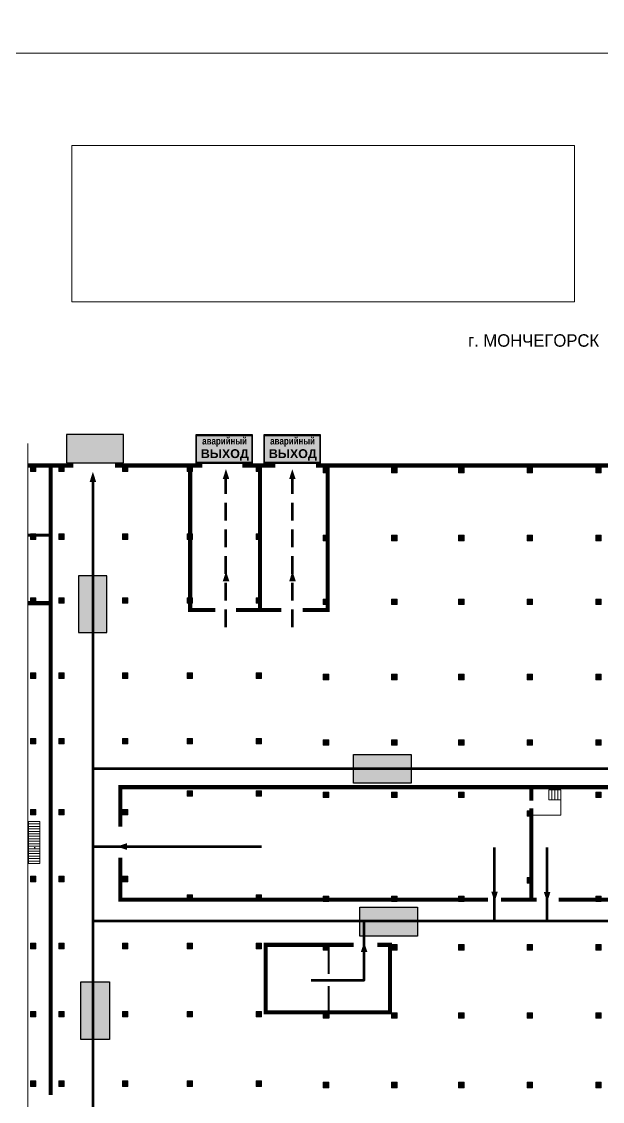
# Model space of a CAD drawing. Header units: millimetres. Extents: x 13810 to 67229, y 12374 to 21950.
# Drawn here: x 27290.6 to 27421.3, y 13916.4 to 14159.5 of the extents above; entities that cross this region are included whole.
import ezdxf

# ---------------------------------------------------------------- set-up
doc = ezdxf.new("R2010")
doc.units = ezdxf.units.MM
doc.linetypes.add('{ Wide Dash }', pattern=[12, 4, -2, 4, -2])
doc.layers.add('План_Штампы', color=7, linetype='Continuous')
doc.styles.add('обычный', font='arial.ttf')
picture_1 = doc.add_image_def('image1.jpg', size_in_pixel=(337, 105))

# ---------------------------------------------------------------- blocks, each defined once
blk = doc.blocks.new('A$C7B4425F7')
at = {"true_color": 0xffffff}
blk.add_hatch(color=7, dxfattribs=at).paths.add_polyline_path([(0, 0), (-16, 0), (-16, -8), (0, -8)])
h = blk.add_hatch(color=126)
h.paths.add_polyline_path([(-0.2, -0.2), (-15.8, -0.2), (-15.8, -7.8), (-0.2, -7.8)])
h.paths.add_polyline_path([(-11.76, -2.03), (-11.76, -3.66), (-11.17, -3.66, -0.568275), (-11.17, -6.18), (-12.58, -6.18), (-12.58, -2.03)], flags=16)
h.paths.add_polyline_path([(-13.33, -4.12, -0.495768), (-13.59, -6.18), (-15.03, -6.18), (-15.03, -2.03), (-13.59, -2.03, -0.487973)], flags=16)
h.paths.add_polyline_path([(-10.25, -2.03), (-9.48, -2.03), (-9.48, -6.18), (-10.25, -6.18)], flags=16)
h.paths.add_polyline_path([(-13.84, -3.69), (-14.24, -3.69), (-14.24, -3.03), (-13.9, -3.03, -0.692621)], flags=0)
h.paths.add_polyline_path([(-9.15, -2.03), (-8.4, -2.03), (-8.04, -3.07), (-7.68, -2.03), (-6.93, -2.03), (-7.64, -4.1), (-6.93, -6.18), (-7.68, -6.18), (-8.04, -5.14), (-8.4, -6.18), (-9.15, -6.18), (-8.44, -4.1)], flags=16)
h.paths.add_polyline_path([(-11.76, -4.46), (-11.42, -4.46, -0.692621), (-11.36, -5.12), (-11.76, -5.12)], flags=0)
h.paths.add_polyline_path([(-13.9, -5.2), (-14.24, -5.2), (-14.24, -4.55), (-13.84, -4.55, -0.708038)], flags=0)
edge = h.paths.add_edge_path(flags=16)
edge.add_ellipse((-5.51, -4.08), major_axis=(0, 2.05), ratio=0.586184, start_angle=0, end_angle=360)
edge = h.paths.add_edge_path(flags=0)
edge.add_ellipse((-5.51, -4.08), major_axis=(0, 1.14), ratio=0.454828, start_angle=0, end_angle=360)
h.paths.add_polyline_path([(-4.13, -4.96, 0.377264), (-3.48, -4.52, 0.0555), (-3.16, -2.03), (-1.66, -2.03), (-1.66, -4.96), (-0.96, -4.96), (-0.96, -7.01), (-1.75, -7.01), (-1.75, -6.18), (-3.3, -6.18), (-3.3, -7.02), (-4.13, -7.02)], flags=16)
h.paths.add_polyline_path([(-2.73, -2.91), (-2.28, -2.91), (-2.28, -4.96), (-3.05, -4.96, 0.079136)], flags=0)
at = {"color": 126}
blk.add_lwpolyline([(-16, -8), (0, -8), (0, 0), (-16, 0)], close=True, dxfattribs=at)
blk = doc.blocks.new('A$C41C009D9')
at = {"true_color": 0xffffff}
blk.add_hatch(color=7, dxfattribs=at).paths.add_polyline_path([(0, 8), (-16, 8), (-16, 0), (0, 0)])
h = blk.add_hatch(color=126)
h.dxf.hatch_style = 1
h.paths.add_polyline_path([(-15.8, 7.8), (-15.8, 0.2), (-0.2, 0.2), (-0.2, 7.8)])
at = {"color": 126}
for points in [[(-16, 0), (0, 0), (0, 8), (-16, 8)], [(-16, 0), (0, 0), (0, 8), (-16, 8)], [(-15.8, 7.8), (-0.2, 7.8), (-0.2, 0.2), (-15.8, 0.2)]]:
    blk.add_lwpolyline(points, close=True, dxfattribs=at)
at = {"color": 7, "true_color": 0xffffff, "insert": (-15.8, 7.3), "char_height": 2.5, "width": 15.5999, "attachment_point": 1, "style": 'обычный'}
blk.add_mtext('\\pi1.6133;{\\fArial|b1|i0|c204|p34;\\H0.8x;\\W0.8;аварийный\\H1.25x;\\W1;\\P\\pi1.2327;ВЫХОД}', dxfattribs=at)
blk = doc.blocks.new('A$C32E8229D')
at = {"true_color": 0xffffff}
blk.add_hatch(color=7, dxfattribs=at).paths.add_polyline_path([(0, 0), (0, -8), (16, -8), (16, 0)])
h = blk.add_hatch(color=126)
h.paths.add_polyline_path([(0.2, -0.2), (15.8, -0.2), (15.8, -7.8), (0.2, -7.8)])
h.paths.add_polyline_path([(13.49, -2.05), (12.08, -2.05), (11.37, -2.63, 0.162397), (11.29, -2.84), (11.29, -3.63), (10.35, -3.63), (10.35, -4.05), (11.68, -4.05), (11.68, -3.48), (12.26, -4.28), (11.29, -5.1), (11.29, -6.78), (11.85, -6.78), (11.85, -5.44), (12.8, -4.64), (12.8, -5.94), (14.46, -5.94), (14.46, -5.39), (13.45, -5.39), (13.45, -3.97), (12.46, -2.59), (13.15, -2.59), (13.69, -3.34), (14.18, -3)], flags=16)
h.paths.add_polyline_path([(10.74, -1.82, 1), (11.8, -1.82, 1)], flags=16)
h.paths.add_polyline_path([(9.39, -3.59), (5.99, -3.59), (6.56, -3.03), (5.91, -3.03), (5.1, -3.83), (5.91, -4.64), (6.56, -4.64), (5.99, -4.09), (9.39, -4.09)], flags=16)
h.paths.add_polyline_path([(4.29, -1.08), (1.72, -1.08), (1.72, -6.6), (4.29, -6.6)], flags=16)
at = {"color": 126}
blk.add_lwpolyline([(16, -8), (0, -8), (0, 0), (16, 0)], close=True, dxfattribs=at)

msp = doc.modelspace()

# ---------------------------------------------------------------- hatches: boundary and pattern name
at = {"lineweight": 0}
h = msp.add_hatch(color=256, dxfattribs=at)
h.dxf.hatch_style = 1
h.paths.add_polyline_path([(27293.83, 14058.27), (27293.83, 14059.5), (27292.61, 14059.5), (27292.61, 14058.27)])
h = msp.add_hatch(color=256, dxfattribs=at)
h.dxf.hatch_style = 1
h.paths.add_polyline_path([(27300.22, 14058.27), (27300.22, 14059.5), (27299, 14059.5), (27299, 14058.27)])
h = msp.add_hatch(color=256, dxfattribs=at)
h.dxf.hatch_style = 1
h.paths.add_polyline_path([(27314.57, 14058.27), (27314.57, 14059.5), (27313.35, 14059.5), (27313.35, 14058.27)])
h = msp.add_hatch(color=256, dxfattribs=at)
h.dxf.hatch_style = 1
h.paths.add_polyline_path([(27329.13, 14058.27), (27329.13, 14059.5), (27327.91, 14059.5), (27327.91, 14058.27)])
h = msp.add_hatch(color=256, dxfattribs=at)
h.dxf.hatch_style = 1
h.paths.add_polyline_path([(27344.62, 14058.27), (27344.62, 14059.5), (27343.4, 14059.5), (27343.4, 14058.27)])
h = msp.add_hatch(color=256, dxfattribs=at)
h.dxf.hatch_style = 1
h.paths.add_polyline_path([(27359.76, 14057.96), (27359.76, 14059.19), (27358.54, 14059.19), (27358.54, 14057.96)])
h = msp.add_hatch(color=256, dxfattribs=at)
h.dxf.hatch_style = 1
h.paths.add_polyline_path([(27375.13, 14057.96), (27375.13, 14059.19), (27373.91, 14059.19), (27373.91, 14057.96)])
h = msp.add_hatch(color=256, dxfattribs=at)
h.dxf.hatch_style = 1
h.paths.add_polyline_path([(27390.2, 14057.96), (27390.2, 14059.19), (27388.98, 14059.19), (27388.98, 14057.96)])
h = msp.add_hatch(color=256, dxfattribs=at)
h.dxf.hatch_style = 1
h.paths.add_polyline_path([(27405.63, 14057.96), (27405.63, 14059.19), (27404.41, 14059.19), (27404.41, 14057.96)])
h = msp.add_hatch(color=256, dxfattribs=at)
h.dxf.hatch_style = 1
h.paths.add_polyline_path([(27421.05, 14057.96), (27421.05, 14059.19), (27419.83, 14059.19), (27419.83, 14057.96)])
h = msp.add_hatch(color=256, dxfattribs=at)
h.dxf.hatch_style = 1
h.paths.add_polyline_path([(27293.83, 14042.94), (27293.83, 14044.17), (27292.61, 14044.17), (27292.61, 14042.94)])
h = msp.add_hatch(color=256, dxfattribs=at)
h.dxf.hatch_style = 1
h.paths.add_polyline_path([(27300.22, 14042.94), (27300.22, 14044.17), (27299, 14044.17), (27299, 14042.94)])
h = msp.add_hatch(color=256, dxfattribs=at)
h.dxf.hatch_style = 1
h.paths.add_polyline_path([(27314.57, 14042.94), (27314.57, 14044.17), (27313.35, 14044.17), (27313.35, 14042.94)])
h = msp.add_hatch(color=256, dxfattribs=at)
h.dxf.hatch_style = 1
h.paths.add_polyline_path([(27329.13, 14042.94), (27329.13, 14044.17), (27327.91, 14044.17), (27327.91, 14042.94)])
h = msp.add_hatch(color=256, dxfattribs=at)
h.dxf.hatch_style = 1
h.paths.add_polyline_path([(27344.62, 14042.94), (27344.62, 14044.17), (27343.4, 14044.17), (27343.4, 14042.94)])
h = msp.add_hatch(color=256, dxfattribs=at)
h.dxf.hatch_style = 1
h.paths.add_polyline_path([(27359.76, 14042.64), (27359.76, 14043.87), (27358.54, 14043.87), (27358.54, 14042.64)])
h = msp.add_hatch(color=256, dxfattribs=at)
h.dxf.hatch_style = 1
h.paths.add_polyline_path([(27375.13, 14042.64), (27375.13, 14043.87), (27373.91, 14043.87), (27373.91, 14042.64)])
h = msp.add_hatch(color=256, dxfattribs=at)
h.dxf.hatch_style = 1
h.paths.add_polyline_path([(27390.2, 14042.64), (27390.2, 14043.87), (27388.98, 14043.87), (27388.98, 14042.64)])
h = msp.add_hatch(color=256, dxfattribs=at)
h.dxf.hatch_style = 1
h.paths.add_polyline_path([(27405.63, 14042.64), (27405.63, 14043.87), (27404.41, 14043.87), (27404.41, 14042.64)])
h = msp.add_hatch(color=256, dxfattribs=at)
h.dxf.hatch_style = 1
h.paths.add_polyline_path([(27421.05, 14042.64), (27421.05, 14043.87), (27419.83, 14043.87), (27419.83, 14042.64)])
h = msp.add_hatch(color=256, dxfattribs=at)
h.dxf.hatch_style = 1
h.paths.add_polyline_path([(27293.83, 14028.6), (27293.83, 14029.83), (27292.61, 14029.83), (27292.61, 14028.6)])
h = msp.add_hatch(color=256, dxfattribs=at)
h.dxf.hatch_style = 1
h.paths.add_polyline_path([(27300.22, 14028.6), (27300.22, 14029.83), (27299, 14029.83), (27299, 14028.6)])
h = msp.add_hatch(color=256, dxfattribs=at)
h.dxf.hatch_style = 1
h.paths.add_polyline_path([(27314.57, 14028.6), (27314.57, 14029.83), (27313.35, 14029.83), (27313.35, 14028.6)])
h = msp.add_hatch(color=256, dxfattribs=at)
h.dxf.hatch_style = 1
h.paths.add_polyline_path([(27329.13, 14028.6), (27329.13, 14029.83), (27327.91, 14029.83), (27327.91, 14028.6)])
h = msp.add_hatch(color=256, dxfattribs=at)
h.dxf.hatch_style = 1
h.paths.add_polyline_path([(27344.62, 14028.6), (27344.62, 14029.83), (27343.4, 14029.83), (27343.4, 14028.6)])
h = msp.add_hatch(color=256, dxfattribs=at)
h.dxf.hatch_style = 1
h.paths.add_polyline_path([(27359.76, 14028.29), (27359.76, 14029.52), (27358.54, 14029.52), (27358.54, 14028.29)])
h = msp.add_hatch(color=256, dxfattribs=at)
h.dxf.hatch_style = 1
h.paths.add_polyline_path([(27375.13, 14028.29), (27375.13, 14029.52), (27373.91, 14029.52), (27373.91, 14028.29)])
h = msp.add_hatch(color=256, dxfattribs=at)
h.dxf.hatch_style = 1
h.paths.add_polyline_path([(27390.2, 14028.29), (27390.2, 14029.52), (27388.98, 14029.52), (27388.98, 14028.29)])
h = msp.add_hatch(color=256, dxfattribs=at)
h.dxf.hatch_style = 1
h.paths.add_polyline_path([(27405.63, 14028.29), (27405.63, 14029.52), (27404.41, 14029.52), (27404.41, 14028.29)])
h = msp.add_hatch(color=256, dxfattribs=at)
h.dxf.hatch_style = 1
h.paths.add_polyline_path([(27421.05, 14028.29), (27421.05, 14029.52), (27419.83, 14029.52), (27419.83, 14028.29)])
h = msp.add_hatch(color=256, dxfattribs=at)
h.dxf.hatch_style = 1
h.paths.add_polyline_path([(27293.83, 14011.66), (27293.83, 14012.89), (27292.61, 14012.89), (27292.61, 14011.66)])
h = msp.add_hatch(color=256, dxfattribs=at)
h.dxf.hatch_style = 1
h.paths.add_polyline_path([(27300.22, 14011.66), (27300.22, 14012.89), (27299, 14012.89), (27299, 14011.66)])
h = msp.add_hatch(color=256, dxfattribs=at)
h.dxf.hatch_style = 1
h.paths.add_polyline_path([(27314.57, 14011.66), (27314.57, 14012.89), (27313.35, 14012.89), (27313.35, 14011.66)])
h = msp.add_hatch(color=256, dxfattribs=at)
h.dxf.hatch_style = 1
h.paths.add_polyline_path([(27329.13, 14011.66), (27329.13, 14012.89), (27327.91, 14012.89), (27327.91, 14011.66)])
h = msp.add_hatch(color=256, dxfattribs=at)
h.dxf.hatch_style = 1
h.paths.add_polyline_path([(27344.62, 14011.66), (27344.62, 14012.89), (27343.4, 14012.89), (27343.4, 14011.66)])
h = msp.add_hatch(color=256, dxfattribs=at)
h.dxf.hatch_style = 1
h.paths.add_polyline_path([(27359.76, 14011.35), (27359.76, 14012.58), (27358.54, 14012.58), (27358.54, 14011.35)])
h = msp.add_hatch(color=256, dxfattribs=at)
h.dxf.hatch_style = 1
h.paths.add_polyline_path([(27375.13, 14011.35), (27375.13, 14012.58), (27373.91, 14012.58), (27373.91, 14011.35)])
h = msp.add_hatch(color=256, dxfattribs=at)
h.dxf.hatch_style = 1
h.paths.add_polyline_path([(27390.2, 14011.35), (27390.2, 14012.58), (27388.98, 14012.58), (27388.98, 14011.35)])
h = msp.add_hatch(color=256, dxfattribs=at)
h.dxf.hatch_style = 1
h.paths.add_polyline_path([(27405.63, 14011.35), (27405.63, 14012.58), (27404.41, 14012.58), (27404.41, 14011.35)])
h = msp.add_hatch(color=256, dxfattribs=at)
h.dxf.hatch_style = 1
h.paths.add_polyline_path([(27421.05, 14011.35), (27421.05, 14012.58), (27419.83, 14012.58), (27419.83, 14011.35)])
h = msp.add_hatch(color=256, dxfattribs=at)
h.dxf.hatch_style = 1
h.paths.add_polyline_path([(27293.83, 13996.9), (27293.83, 13998.13), (27292.61, 13998.13), (27292.61, 13996.9)])
h = msp.add_hatch(color=256, dxfattribs=at)
h.dxf.hatch_style = 1
h.paths.add_polyline_path([(27300.22, 13996.9), (27300.22, 13998.13), (27299, 13998.13), (27299, 13996.9)])
h = msp.add_hatch(color=256, dxfattribs=at)
h.dxf.hatch_style = 1
h.paths.add_polyline_path([(27314.57, 13996.9), (27314.57, 13998.13), (27313.35, 13998.13), (27313.35, 13996.9)])
h = msp.add_hatch(color=256, dxfattribs=at)
h.dxf.hatch_style = 1
h.paths.add_polyline_path([(27329.13, 13996.9), (27329.13, 13998.13), (27327.91, 13998.13), (27327.91, 13996.9)])
h = msp.add_hatch(color=256, dxfattribs=at)
h.dxf.hatch_style = 1
h.paths.add_polyline_path([(27344.62, 13996.9), (27344.62, 13998.13), (27343.4, 13998.13), (27343.4, 13996.9)])
h = msp.add_hatch(color=256, dxfattribs=at)
h.dxf.hatch_style = 1
h.paths.add_polyline_path([(27359.76, 13996.6), (27359.76, 13997.83), (27358.54, 13997.83), (27358.54, 13996.6)])
h = msp.add_hatch(color=256, dxfattribs=at)
h.dxf.hatch_style = 1
h.paths.add_polyline_path([(27375.13, 13996.6), (27375.13, 13997.83), (27373.91, 13997.83), (27373.91, 13996.6)])
h = msp.add_hatch(color=256, dxfattribs=at)
h.dxf.hatch_style = 1
h.paths.add_polyline_path([(27390.2, 13996.6), (27390.2, 13997.83), (27388.98, 13997.83), (27388.98, 13996.6)])
h = msp.add_hatch(color=256, dxfattribs=at)
h.dxf.hatch_style = 1
h.paths.add_polyline_path([(27405.63, 13996.6), (27405.63, 13997.83), (27404.41, 13997.83), (27404.41, 13996.6)])
h = msp.add_hatch(color=256, dxfattribs=at)
h.dxf.hatch_style = 1
h.paths.add_polyline_path([(27421.05, 13996.6), (27421.05, 13997.83), (27419.83, 13997.83), (27419.83, 13996.6)])
h = msp.add_hatch(color=256, dxfattribs=at)
h.dxf.hatch_style = 1
h.paths.add_polyline_path([(27329.13, 13985.11), (27329.13, 13986.34), (27327.91, 13986.34), (27327.91, 13985.11)])
h = msp.add_hatch(color=256, dxfattribs=at)
h.dxf.hatch_style = 1
h.paths.add_polyline_path([(27344.62, 13985.11), (27344.62, 13986.34), (27343.4, 13986.34), (27343.4, 13985.11)])
h = msp.add_hatch(color=256, dxfattribs=at)
h.dxf.hatch_style = 1
h.paths.add_polyline_path([(27359.76, 13984.81), (27359.76, 13986.04), (27358.54, 13986.04), (27358.54, 13984.81)])
h = msp.add_hatch(color=256, dxfattribs=at)
h.dxf.hatch_style = 1
h.paths.add_polyline_path([(27375.13, 13984.81), (27375.13, 13986.04), (27373.91, 13986.04), (27373.91, 13984.81)])
h = msp.add_hatch(color=256, dxfattribs=at)
h.dxf.hatch_style = 1
h.paths.add_polyline_path([(27390.2, 13984.81), (27390.2, 13986.04), (27388.98, 13986.04), (27388.98, 13984.81)])
h = msp.add_hatch(color=256, dxfattribs=at)
h.dxf.hatch_style = 1
h.paths.add_polyline_path([(27421.05, 13984.81), (27421.05, 13986.04), (27419.83, 13986.04), (27419.83, 13984.81)])
h = msp.add_hatch(color=256, dxfattribs=at)
h.dxf.hatch_style = 1
h.paths.add_polyline_path([(27293.83, 13980.9), (27293.83, 13982.13), (27292.61, 13982.13), (27292.61, 13980.9)])
h = msp.add_hatch(color=256, dxfattribs=at)
h.dxf.hatch_style = 1
h.paths.add_polyline_path([(27300.22, 13980.9), (27300.22, 13982.13), (27299, 13982.13), (27299, 13980.9)])
h = msp.add_hatch(color=256, dxfattribs=at)
h.dxf.hatch_style = 1
h.paths.add_polyline_path([(27314.57, 13980.9), (27314.57, 13982.13), (27313.35, 13982.13), (27313.35, 13980.9)])
h = msp.add_hatch(color=256, dxfattribs=at)
h.dxf.hatch_style = 1
h.paths.add_polyline_path([(27405.63, 13980.6), (27405.63, 13981.83), (27404.41, 13981.83), (27404.41, 13980.6)])
h = msp.add_hatch(color=256, dxfattribs=at)
h.dxf.hatch_style = 1
h.paths.add_polyline_path([(27293.83, 13965.86), (27293.83, 13967.09), (27292.61, 13967.09), (27292.61, 13965.86)])
h = msp.add_hatch(color=256, dxfattribs=at)
h.dxf.hatch_style = 1
h.paths.add_polyline_path([(27300.22, 13965.86), (27300.22, 13967.09), (27299, 13967.09), (27299, 13965.86)])
h = msp.add_hatch(color=256, dxfattribs=at)
h.dxf.hatch_style = 1
h.paths.add_polyline_path([(27314.57, 13965.86), (27314.57, 13967.09), (27313.35, 13967.09), (27313.35, 13965.86)])
h = msp.add_hatch(color=256, dxfattribs=at)
h.dxf.hatch_style = 1
h.paths.add_polyline_path([(27405.63, 13965.56), (27405.63, 13966.79), (27404.41, 13966.79), (27404.41, 13965.56)])
h = msp.add_hatch(color=256, dxfattribs=at)
h.dxf.hatch_style = 1
h.paths.add_polyline_path([(27329.13, 13961.69), (27329.13, 13962.92), (27327.91, 13962.92), (27327.91, 13961.69)])
h = msp.add_hatch(color=256, dxfattribs=at)
h.dxf.hatch_style = 1
h.paths.add_polyline_path([(27344.62, 13961.69), (27344.62, 13962.92), (27343.4, 13962.92), (27343.4, 13961.69)])
h = msp.add_hatch(color=256, dxfattribs=at)
h.dxf.hatch_style = 1
h.paths.add_polyline_path([(27359.76, 13961.38), (27359.76, 13962.62), (27358.54, 13962.62), (27358.54, 13961.38)])
h = msp.add_hatch(color=256, dxfattribs=at)
h.dxf.hatch_style = 1
h.paths.add_polyline_path([(27375.13, 13961.38), (27375.13, 13962.62), (27373.91, 13962.62), (27373.91, 13961.38)])
h = msp.add_hatch(color=256, dxfattribs=at)
h.dxf.hatch_style = 1
h.paths.add_polyline_path([(27390.2, 13961.38), (27390.2, 13962.62), (27388.98, 13962.62), (27388.98, 13961.38)])
h = msp.add_hatch(color=256, dxfattribs=at)
h.dxf.hatch_style = 1
h.paths.add_polyline_path([(27421.05, 13961.38), (27421.05, 13962.62), (27419.83, 13962.62), (27419.83, 13961.38)])
h = msp.add_hatch(color=256, dxfattribs=at)
h.dxf.hatch_style = 1
h.paths.add_polyline_path([(27293.83, 13950.77), (27293.83, 13952), (27292.61, 13952), (27292.61, 13950.77)])
h = msp.add_hatch(color=256, dxfattribs=at)
h.dxf.hatch_style = 1
h.paths.add_polyline_path([(27300.22, 13950.77), (27300.22, 13952), (27299, 13952), (27299, 13950.77)])
h = msp.add_hatch(color=256, dxfattribs=at)
h.dxf.hatch_style = 1
h.paths.add_polyline_path([(27314.57, 13950.77), (27314.57, 13952), (27313.35, 13952), (27313.35, 13950.77)])
h = msp.add_hatch(color=256, dxfattribs=at)
h.dxf.hatch_style = 1
h.paths.add_polyline_path([(27329.13, 13950.77), (27329.13, 13952), (27327.91, 13952), (27327.91, 13950.77)])
h = msp.add_hatch(color=256, dxfattribs=at)
h.dxf.hatch_style = 1
h.paths.add_polyline_path([(27344.62, 13950.77), (27344.62, 13952), (27343.4, 13952), (27343.4, 13950.77)])
h = msp.add_hatch(color=256, dxfattribs=at)
h.dxf.hatch_style = 1
h.paths.add_polyline_path([(27359.76, 13950.46), (27359.76, 13951.7), (27358.54, 13951.7), (27358.54, 13950.46)])
h = msp.add_hatch(color=256, dxfattribs=at)
h.dxf.hatch_style = 1
h.paths.add_polyline_path([(27375.13, 13950.46), (27375.13, 13951.7), (27373.91, 13951.7), (27373.91, 13950.46)])
h = msp.add_hatch(color=256, dxfattribs=at)
h.dxf.hatch_style = 1
h.paths.add_polyline_path([(27390.2, 13950.46), (27390.2, 13951.7), (27388.98, 13951.7), (27388.98, 13950.46)])
h = msp.add_hatch(color=256, dxfattribs=at)
h.dxf.hatch_style = 1
h.paths.add_polyline_path([(27405.63, 13950.46), (27405.63, 13951.7), (27404.41, 13951.7), (27404.41, 13950.46)])
h = msp.add_hatch(color=256, dxfattribs=at)
h.dxf.hatch_style = 1
h.paths.add_polyline_path([(27421.05, 13950.46), (27421.05, 13951.7), (27419.83, 13951.7), (27419.83, 13950.46)])
h = msp.add_hatch(color=256, dxfattribs=at)
h.dxf.hatch_style = 1
h.paths.add_polyline_path([(27293.83, 13935.45), (27293.83, 13936.68), (27292.61, 13936.68), (27292.61, 13935.45)])
h = msp.add_hatch(color=256, dxfattribs=at)
h.dxf.hatch_style = 1
h.paths.add_polyline_path([(27300.22, 13935.45), (27300.22, 13936.68), (27299, 13936.68), (27299, 13935.45)])
h = msp.add_hatch(color=256, dxfattribs=at)
h.dxf.hatch_style = 1
h.paths.add_polyline_path([(27314.57, 13935.45), (27314.57, 13936.68), (27313.35, 13936.68), (27313.35, 13935.45)])
h = msp.add_hatch(color=256, dxfattribs=at)
h.dxf.hatch_style = 1
h.paths.add_polyline_path([(27329.13, 13935.45), (27329.13, 13936.68), (27327.91, 13936.68), (27327.91, 13935.45)])
h = msp.add_hatch(color=256, dxfattribs=at)
h.dxf.hatch_style = 1
h.paths.add_polyline_path([(27344.62, 13935.45), (27344.62, 13936.68), (27343.4, 13936.68), (27343.4, 13935.45)])
h = msp.add_hatch(color=256, dxfattribs=at)
h.dxf.hatch_style = 1
h.paths.add_polyline_path([(27359.76, 13935.14), (27359.76, 13936.37), (27358.54, 13936.37), (27358.54, 13935.14)])
h = msp.add_hatch(color=256, dxfattribs=at)
h.dxf.hatch_style = 1
h.paths.add_polyline_path([(27375.13, 13935.14), (27375.13, 13936.37), (27373.91, 13936.37), (27373.91, 13935.14)])
h = msp.add_hatch(color=256, dxfattribs=at)
h.dxf.hatch_style = 1
h.paths.add_polyline_path([(27390.2, 13935.14), (27390.2, 13936.37), (27388.98, 13936.37), (27388.98, 13935.14)])
h = msp.add_hatch(color=256, dxfattribs=at)
h.dxf.hatch_style = 1
h.paths.add_polyline_path([(27405.63, 13935.14), (27405.63, 13936.37), (27404.41, 13936.37), (27404.41, 13935.14)])
h = msp.add_hatch(color=256, dxfattribs=at)
h.dxf.hatch_style = 1
h.paths.add_polyline_path([(27421.05, 13935.14), (27421.05, 13936.37), (27419.83, 13936.37), (27419.83, 13935.14)])
h = msp.add_hatch(color=256, dxfattribs=at)
h.dxf.hatch_style = 1
h.paths.add_polyline_path([(27293.83, 13919.78), (27293.83, 13921.01), (27292.61, 13921.01), (27292.61, 13919.78)])
h = msp.add_hatch(color=256, dxfattribs=at)
h.dxf.hatch_style = 1
h.paths.add_polyline_path([(27300.22, 13919.78), (27300.22, 13921.01), (27299, 13921.01), (27299, 13919.78)])
h = msp.add_hatch(color=256, dxfattribs=at)
h.dxf.hatch_style = 1
h.paths.add_polyline_path([(27314.57, 13919.78), (27314.57, 13921.01), (27313.35, 13921.01), (27313.35, 13919.78)])
h = msp.add_hatch(color=256, dxfattribs=at)
h.dxf.hatch_style = 1
h.paths.add_polyline_path([(27329.13, 13919.78), (27329.13, 13921.01), (27327.91, 13921.01), (27327.91, 13919.78)])
h = msp.add_hatch(color=256, dxfattribs=at)
h.dxf.hatch_style = 1
h.paths.add_polyline_path([(27344.62, 13919.78), (27344.62, 13921.01), (27343.4, 13921.01), (27343.4, 13919.78)])
h = msp.add_hatch(color=256, dxfattribs=at)
h.dxf.hatch_style = 1
h.paths.add_polyline_path([(27359.76, 13919.48), (27359.76, 13920.71), (27358.54, 13920.71), (27358.54, 13919.48)])
h = msp.add_hatch(color=256, dxfattribs=at)
h.dxf.hatch_style = 1
h.paths.add_polyline_path([(27375.13, 13919.48), (27375.13, 13920.71), (27373.91, 13920.71), (27373.91, 13919.48)])
h = msp.add_hatch(color=256, dxfattribs=at)
h.dxf.hatch_style = 1
h.paths.add_polyline_path([(27390.2, 13919.48), (27390.2, 13920.71), (27388.98, 13920.71), (27388.98, 13919.48)])
h = msp.add_hatch(color=256, dxfattribs=at)
h.dxf.hatch_style = 1
h.paths.add_polyline_path([(27405.63, 13919.48), (27405.63, 13920.71), (27404.41, 13920.71), (27404.41, 13919.48)])
h = msp.add_hatch(color=256, dxfattribs=at)
h.dxf.hatch_style = 1
h.paths.add_polyline_path([(27421.05, 13919.48), (27421.05, 13920.71), (27419.83, 13920.71), (27419.83, 13919.48)])

# ---------------------------------------------------------------- linework, layer by layer
at = {"color": 126, "lineweight": 0, "true_color": 0x008754}
for points in [[(27276.58, 14547.45), (27876.58, 14547.45), (27876.58, 14152.45), (27276.58, 14152.45)], [(27276.58, 14152.45), (27876.58, 14152.45), (27876.58, 13757.45), (27276.58, 13757.45)]]:
    msp.add_lwpolyline(points, close=True, dxfattribs=at)
at = {"lineweight": 0}
for points in [[(27292.02, 13886.97), (27292.02, 14064.56)], [(27412.02, 13984.34), (27412.02, 13980.86), (27405.45, 13980.86)]]:
    msp.add_lwpolyline(points, dxfattribs=at)
for points, const_width in [([(27292.02, 14059.59), (27302.28, 14059.59)], 0.924), ([(27297.2, 13917.81), (27297.2, 14059.59)], 0.924), ([(27311.64, 14059.59), (27331.28, 14059.59)], 0.924), ([(27328.57, 14059.62), (27328.57, 14027.04), (27334.23, 14027.04)], 0.924), ([(27340.29, 14059.59), (27347.76, 14059.59)], 0.924), ([(27344.28, 14059.62), (27344.28, 14027.04)], 0.924), ([(27353.91, 14027.04), (27359.54, 14027.04), (27359.54, 14059.83)], 0.924), ([(27356.86, 14059.59), (27469.66, 14059.59)], 0.924), ([(27292.02, 14043.88), (27297.08, 14043.88)], 0.693), ([(27292.02, 14028.6), (27297.2, 14028.6)], 0.924), ([(27338.91, 14027.04), (27349.09, 14027.04)], 0.924), ([(27312.85, 13978.23), (27312.85, 13987.15), (27405.33, 13987.15), (27405.33, 13984.12)], 0.924), ([(27405.33, 13987.15), (27466.73, 13987.15), (27466.73, 13979.47)], 0.924), ([(27405.33, 13982.41), (27405.33, 13961.85), (27398.56, 13961.85)], 0.924), ([(27395.61, 13961.85), (27312.85, 13961.85), (27312.85, 13971.28)], 0.924), ([(27405.33, 13961.85), (27406.54, 13961.85)], 0.924), ([(27437.85, 13961.85), (27411.49, 13961.85)], 0.924), ([(27365.37, 13951.67), (27345.56, 13951.67), (27345.56, 13936.46), (27373.52, 13936.46), (27373.52, 13951.67), (27370.73, 13951.67)], 0.924), ([(27359.76, 13951.67), (27359.76, 13945.09)], 0.462), ([(27359.76, 13942.39), (27359.76, 13935.14)], 0.462)]:
    msp.add_lwpolyline(points, dxfattribs=dict(at, const_width=const_width))
for points in [[(27292.61, 14059.5), (27293.83, 14059.5), (27293.83, 14058.27), (27292.61, 14058.27)], [(27299, 14059.5), (27300.22, 14059.5), (27300.22, 14058.27), (27299, 14058.27)], [(27313.35, 14059.5), (27314.57, 14059.5), (27314.57, 14058.27), (27313.35, 14058.27)], [(27327.91, 14059.5), (27329.13, 14059.5), (27329.13, 14058.27), (27327.91, 14058.27)], [(27343.4, 14059.5), (27344.62, 14059.5), (27344.62, 14058.27), (27343.4, 14058.27)], [(27358.54, 14059.19), (27359.76, 14059.19), (27359.76, 14057.96), (27358.54, 14057.96)], [(27373.91, 14059.19), (27375.13, 14059.19), (27375.13, 14057.96), (27373.91, 14057.96)], [(27388.98, 14059.19), (27390.2, 14059.19), (27390.2, 14057.96), (27388.98, 14057.96)], [(27404.41, 14059.19), (27405.63, 14059.19), (27405.63, 14057.96), (27404.41, 14057.96)], [(27419.83, 14059.19), (27421.05, 14059.19), (27421.05, 14057.96), (27419.83, 14057.96)], [(27292.61, 14044.17), (27293.83, 14044.17), (27293.83, 14042.94), (27292.61, 14042.94)], [(27299, 14044.17), (27300.22, 14044.17), (27300.22, 14042.94), (27299, 14042.94)], [(27313.35, 14044.17), (27314.57, 14044.17), (27314.57, 14042.94), (27313.35, 14042.94)], [(27327.91, 14044.17), (27329.13, 14044.17), (27329.13, 14042.94), (27327.91, 14042.94)], [(27343.4, 14044.17), (27344.62, 14044.17), (27344.62, 14042.94), (27343.4, 14042.94)], [(27358.54, 14043.87), (27359.76, 14043.87), (27359.76, 14042.64), (27358.54, 14042.64)], [(27373.91, 14043.87), (27375.13, 14043.87), (27375.13, 14042.64), (27373.91, 14042.64)], [(27388.98, 14043.87), (27390.2, 14043.87), (27390.2, 14042.64), (27388.98, 14042.64)], [(27404.41, 14043.87), (27405.63, 14043.87), (27405.63, 14042.64), (27404.41, 14042.64)], [(27419.83, 14043.87), (27421.05, 14043.87), (27421.05, 14042.64), (27419.83, 14042.64)], [(27292.61, 14029.83), (27293.83, 14029.83), (27293.83, 14028.6), (27292.61, 14028.6)], [(27299, 14029.83), (27300.22, 14029.83), (27300.22, 14028.6), (27299, 14028.6)], [(27313.35, 14029.83), (27314.57, 14029.83), (27314.57, 14028.6), (27313.35, 14028.6)], [(27327.91, 14029.83), (27329.13, 14029.83), (27329.13, 14028.6), (27327.91, 14028.6)], [(27343.4, 14029.83), (27344.62, 14029.83), (27344.62, 14028.6), (27343.4, 14028.6)], [(27358.54, 14029.52), (27359.76, 14029.52), (27359.76, 14028.29), (27358.54, 14028.29)], [(27373.91, 14029.52), (27375.13, 14029.52), (27375.13, 14028.29), (27373.91, 14028.29)], [(27388.98, 14029.52), (27390.2, 14029.52), (27390.2, 14028.29), (27388.98, 14028.29)], [(27404.41, 14029.52), (27405.63, 14029.52), (27405.63, 14028.29), (27404.41, 14028.29)], [(27419.83, 14029.52), (27421.05, 14029.52), (27421.05, 14028.29), (27419.83, 14028.29)], [(27292.61, 14012.89), (27293.83, 14012.89), (27293.83, 14011.66), (27292.61, 14011.66)], [(27299, 14012.89), (27300.22, 14012.89), (27300.22, 14011.66), (27299, 14011.66)], [(27313.35, 14012.89), (27314.57, 14012.89), (27314.57, 14011.66), (27313.35, 14011.66)], [(27327.91, 14012.89), (27329.13, 14012.89), (27329.13, 14011.66), (27327.91, 14011.66)], [(27343.4, 14012.89), (27344.62, 14012.89), (27344.62, 14011.66), (27343.4, 14011.66)], [(27358.54, 14012.58), (27359.76, 14012.58), (27359.76, 14011.35), (27358.54, 14011.35)], [(27373.91, 14012.58), (27375.13, 14012.58), (27375.13, 14011.35), (27373.91, 14011.35)], [(27388.98, 14012.58), (27390.2, 14012.58), (27390.2, 14011.35), (27388.98, 14011.35)], [(27404.41, 14012.58), (27405.63, 14012.58), (27405.63, 14011.35), (27404.41, 14011.35)], [(27419.83, 14012.58), (27421.05, 14012.58), (27421.05, 14011.35), (27419.83, 14011.35)], [(27292.61, 13998.13), (27293.83, 13998.13), (27293.83, 13996.9), (27292.61, 13996.9)], [(27299, 13998.13), (27300.22, 13998.13), (27300.22, 13996.9), (27299, 13996.9)], [(27313.35, 13998.13), (27314.57, 13998.13), (27314.57, 13996.9), (27313.35, 13996.9)], [(27327.91, 13998.13), (27329.13, 13998.13), (27329.13, 13996.9), (27327.91, 13996.9)], [(27343.4, 13998.13), (27344.62, 13998.13), (27344.62, 13996.9), (27343.4, 13996.9)], [(27358.54, 13997.83), (27359.76, 13997.83), (27359.76, 13996.6), (27358.54, 13996.6)], [(27373.91, 13997.83), (27375.13, 13997.83), (27375.13, 13996.6), (27373.91, 13996.6)], [(27388.98, 13997.83), (27390.2, 13997.83), (27390.2, 13996.6), (27388.98, 13996.6)], [(27404.41, 13997.83), (27405.63, 13997.83), (27405.63, 13996.6), (27404.41, 13996.6)], [(27419.83, 13997.83), (27421.05, 13997.83), (27421.05, 13996.6), (27419.83, 13996.6)], [(27327.91, 13986.34), (27329.13, 13986.34), (27329.13, 13985.11), (27327.91, 13985.11)], [(27343.4, 13986.34), (27344.62, 13986.34), (27344.62, 13985.11), (27343.4, 13985.11)], [(27358.54, 13986.04), (27359.76, 13986.04), (27359.76, 13984.81), (27358.54, 13984.81)], [(27373.91, 13986.04), (27375.13, 13986.04), (27375.13, 13984.81), (27373.91, 13984.81)], [(27388.98, 13986.04), (27390.2, 13986.04), (27390.2, 13984.81), (27388.98, 13984.81)], [(27409.28, 13986.58), (27409.97, 13986.58), (27409.97, 13984.34), (27409.28, 13984.34)], [(27409.97, 13986.58), (27410.65, 13986.58), (27410.65, 13984.34), (27409.97, 13984.34)], [(27410.65, 13986.58), (27411.33, 13986.58), (27411.33, 13984.34), (27410.65, 13984.34)], [(27411.33, 13986.58), (27412.02, 13986.58), (27412.02, 13984.34), (27411.33, 13984.34)], [(27419.83, 13986.04), (27421.05, 13986.04), (27421.05, 13984.81), (27419.83, 13984.81)], [(27292.61, 13982.13), (27293.83, 13982.13), (27293.83, 13980.9), (27292.61, 13980.9)], [(27299, 13982.13), (27300.22, 13982.13), (27300.22, 13980.9), (27299, 13980.9)], [(27313.35, 13982.13), (27314.57, 13982.13), (27314.57, 13980.9), (27313.35, 13980.9)], [(27404.41, 13981.83), (27405.63, 13981.83), (27405.63, 13980.6), (27404.41, 13980.6)], [(27292.23, 13978.88), (27294.73, 13978.88), (27294.73, 13979.44), (27292.23, 13979.44)], [(27292.23, 13978.33), (27294.73, 13978.33), (27294.73, 13978.88), (27292.23, 13978.88)], [(27292.23, 13977.77), (27294.73, 13977.77), (27294.73, 13978.33), (27292.23, 13978.33)], [(27292.23, 13977.21), (27294.73, 13977.21), (27294.73, 13977.77), (27292.23, 13977.77)], [(27292.23, 13976.66), (27294.73, 13976.66), (27294.73, 13977.21), (27292.23, 13977.21)], [(27292.23, 13976.1), (27294.73, 13976.1), (27294.73, 13976.66), (27292.23, 13976.66)], [(27292.23, 13975.54), (27294.73, 13975.54), (27294.73, 13976.1), (27292.23, 13976.1)], [(27292.23, 13974.98), (27294.73, 13974.98), (27294.73, 13975.54), (27292.23, 13975.54)], [(27292.23, 13974.43), (27294.73, 13974.43), (27294.73, 13974.98), (27292.23, 13974.98)], [(27292.23, 13973.87), (27294.73, 13973.87), (27294.73, 13974.43), (27292.23, 13974.43)], [(27292.23, 13973.31), (27294.73, 13973.31), (27294.73, 13973.87), (27292.23, 13973.87)], [(27292.23, 13972.75), (27294.73, 13972.75), (27294.73, 13973.31), (27292.23, 13973.31)], [(27292.23, 13972.2), (27294.73, 13972.2), (27294.73, 13972.75), (27292.23, 13972.75)], [(27292.23, 13971.64), (27294.73, 13971.64), (27294.73, 13972.2), (27292.23, 13972.2)], [(27292.23, 13971.08), (27294.73, 13971.08), (27294.73, 13971.64), (27292.23, 13971.64)], [(27292.23, 13970.52), (27294.73, 13970.52), (27294.73, 13971.08), (27292.23, 13971.08)], [(27292.23, 13969.97), (27294.73, 13969.97), (27294.73, 13970.52), (27292.23, 13970.52)], [(27292.61, 13967.09), (27293.83, 13967.09), (27293.83, 13965.86), (27292.61, 13965.86)], [(27299, 13967.09), (27300.22, 13967.09), (27300.22, 13965.86), (27299, 13965.86)], [(27313.35, 13967.09), (27314.57, 13967.09), (27314.57, 13965.86), (27313.35, 13965.86)], [(27404.41, 13966.79), (27405.63, 13966.79), (27405.63, 13965.56), (27404.41, 13965.56)], [(27327.91, 13962.92), (27329.13, 13962.92), (27329.13, 13961.69), (27327.91, 13961.69)], [(27343.4, 13962.92), (27344.62, 13962.92), (27344.62, 13961.69), (27343.4, 13961.69)], [(27358.54, 13962.62), (27359.76, 13962.62), (27359.76, 13961.38), (27358.54, 13961.38)], [(27373.91, 13962.62), (27375.13, 13962.62), (27375.13, 13961.38), (27373.91, 13961.38)], [(27388.98, 13962.62), (27390.2, 13962.62), (27390.2, 13961.38), (27388.98, 13961.38)], [(27419.83, 13962.62), (27421.05, 13962.62), (27421.05, 13961.38), (27419.83, 13961.38)], [(27292.61, 13952), (27293.83, 13952), (27293.83, 13950.77), (27292.61, 13950.77)], [(27299, 13952), (27300.22, 13952), (27300.22, 13950.77), (27299, 13950.77)], [(27313.35, 13952), (27314.57, 13952), (27314.57, 13950.77), (27313.35, 13950.77)], [(27327.91, 13952), (27329.13, 13952), (27329.13, 13950.77), (27327.91, 13950.77)], [(27343.4, 13952), (27344.62, 13952), (27344.62, 13950.77), (27343.4, 13950.77)], [(27358.54, 13951.7), (27359.76, 13951.7), (27359.76, 13950.46), (27358.54, 13950.46)], [(27373.91, 13951.7), (27375.13, 13951.7), (27375.13, 13950.46), (27373.91, 13950.46)], [(27388.98, 13951.7), (27390.2, 13951.7), (27390.2, 13950.46), (27388.98, 13950.46)], [(27404.41, 13951.7), (27405.63, 13951.7), (27405.63, 13950.46), (27404.41, 13950.46)], [(27419.83, 13951.7), (27421.05, 13951.7), (27421.05, 13950.46), (27419.83, 13950.46)], [(27292.61, 13936.68), (27293.83, 13936.68), (27293.83, 13935.45), (27292.61, 13935.45)], [(27299, 13936.68), (27300.22, 13936.68), (27300.22, 13935.45), (27299, 13935.45)], [(27313.35, 13936.68), (27314.57, 13936.68), (27314.57, 13935.45), (27313.35, 13935.45)], [(27327.91, 13936.68), (27329.13, 13936.68), (27329.13, 13935.45), (27327.91, 13935.45)], [(27343.4, 13936.68), (27344.62, 13936.68), (27344.62, 13935.45), (27343.4, 13935.45)], [(27358.54, 13936.37), (27359.76, 13936.37), (27359.76, 13935.14), (27358.54, 13935.14)], [(27373.91, 13936.37), (27375.13, 13936.37), (27375.13, 13935.14), (27373.91, 13935.14)], [(27388.98, 13936.37), (27390.2, 13936.37), (27390.2, 13935.14), (27388.98, 13935.14)], [(27404.41, 13936.37), (27405.63, 13936.37), (27405.63, 13935.14), (27404.41, 13935.14)], [(27419.83, 13936.37), (27421.05, 13936.37), (27421.05, 13935.14), (27419.83, 13935.14)], [(27292.61, 13921.01), (27293.83, 13921.01), (27293.83, 13919.78), (27292.61, 13919.78)], [(27299, 13921.01), (27300.22, 13921.01), (27300.22, 13919.78), (27299, 13919.78)], [(27313.35, 13921.01), (27314.57, 13921.01), (27314.57, 13919.78), (27313.35, 13919.78)], [(27327.91, 13921.01), (27329.13, 13921.01), (27329.13, 13919.78), (27327.91, 13919.78)], [(27343.4, 13921.01), (27344.62, 13921.01), (27344.62, 13919.78), (27343.4, 13919.78)], [(27358.54, 13920.71), (27359.76, 13920.71), (27359.76, 13919.48), (27358.54, 13919.48)], [(27373.91, 13920.71), (27375.13, 13920.71), (27375.13, 13919.48), (27373.91, 13919.48)], [(27388.98, 13920.71), (27390.2, 13920.71), (27390.2, 13919.48), (27388.98, 13919.48)], [(27404.41, 13920.71), (27405.63, 13920.71), (27405.63, 13919.48), (27404.41, 13919.48)], [(27419.83, 13920.71), (27421.05, 13920.71), (27421.05, 13919.48), (27419.83, 13919.48)]]:
    msp.add_lwpolyline(points, close=True, dxfattribs=at)
at = {"color": 126, "lineweight": 100, "true_color": 0x008754}
for points in [[(27306.65, 14056.01), (27306.65, 13910.15), (27325.54, 13910.15), (27325.54, 13891.17)], [(27306.65, 13991.36), (27767.01, 13991.36)], [(27306.65, 13973.79), (27344.59, 13973.79)], [(27397.08, 13957.07), (27397.08, 13973.6)], [(27408.93, 13957.07), (27408.93, 13973.6)], [(27306.65, 13957.07), (27767.01, 13957.07)], [(27355.81, 13943.72), (27367.71, 13943.72), (27367.71, 13957.07)]]:
    msp.add_lwpolyline(points, dxfattribs=at)
at = {"color": 126, "linetype": '{ Wide Dash }', "lineweight": 100, "true_color": 0x008754}
for points in [[(27336.63, 14023.18), (27336.63, 14056.88)], [(27351.57, 14023.18), (27351.57, 14056.88)]]:
    msp.add_lwpolyline(points, dxfattribs=at)
at = {"layer": 'План_Штампы', "color": 126, "true_color": 0x008754}
for points in [[(27337.37, 14056.53), (27335.9, 14056.53), (27336.62, 14058.79)], [(27352.31, 14056.53), (27350.84, 14056.53), (27351.57, 14058.79)], [(27307.42, 14055.9), (27305.95, 14055.9), (27306.68, 14058.17)], [(27337.39, 14033.53), (27335.92, 14033.54), (27336.65, 14035.8)], [(27352.34, 14033.53), (27350.86, 14033.54), (27351.59, 14035.8)], [(27314.33, 13974.53), (27314.33, 13973.05), (27312.06, 13973.78)], [(27396.34, 13963.62), (27397.81, 13963.62), (27397.09, 13961.35)], [(27408.17, 13963.54), (27409.64, 13963.54), (27408.91, 13961.28)], [(27368.46, 13950.04), (27366.98, 13950.04), (27367.71, 13952.31)]]:
    msp.add_solid(points, dxfattribs=at)
at = {"layer": 'План_Штампы'}
msp.add_solid([(27293.39, 13973.71), (27293.79, 13973.71), (27293.59, 13973.1)], dxfattribs=at)

# ---------------------------------------------------------------- block references
at = {"xscale": 0.8, "yscale": 0.8, "zscale": 0.8}
for p in [(27342.63, 14060.09), (27357.93, 14060.09)]:
    msp.add_blockref('A$C41C009D9', p, dxfattribs=at)
at = {"layer": 'План_Штампы', "xscale": 0.8, "yscale": 0.8, "zscale": 0.8}
msp.add_blockref('A$C7B4425F7', (27313.58, 14066.59), dxfattribs=at)
at = {"layer": 'План_Штампы', "color": 126, "true_color": 0x008754}
for p, xscale, yscale, zscale, rotation in [((27303.45, 14034.78), -0.8, 0.8, 0.8, 90), ((27365.31, 13994.55), 0.8100087101568005, 0.8100087101568005, 0.8100087101568005, 359.9978653237144), ((27366.79, 13960.12), 0.8100087101568005, 0.8100087101568005, 0.8100087101568005, 359.9978653237144), ((27303.95, 13930.36), 0.8100087101568005, 0.8100087101568005, 0.8100087101568005, 89.99786532371444)]:
    msp.add_blockref('A$C32E8229D', p, dxfattribs=dict(at, xscale=xscale, yscale=yscale, zscale=zscale, rotation=rotation))

# ---------------------------------------------------------------- texts
at = {"lineweight": 0, "insert": (27405.86, 14087.72), "char_height": 2.8, "width": 126.6484, "attachment_point": 5, "style": 'обычный'}
msp.add_mtext('\\pi-8.4,l8.4,t8.4;{\\fProxima Nova Rg|b0|i0|c204|p2;г. МОНЧЕГОРСК\\H1.1997x; }', dxfattribs=at)

# ---------------------------------------------------------------- pictures from other files: only their frames are drawn
at = {"color": 7, "lineweight": 0, "true_color": 0xf5f5ff}
image = msp.add_image(picture_1, insert=(27301.94, 14096.42), size_in_units=(113.11, 35.24), dxfattribs=at)
image.dxf.flags = 7

doc.saveas('drawing.dxf')
